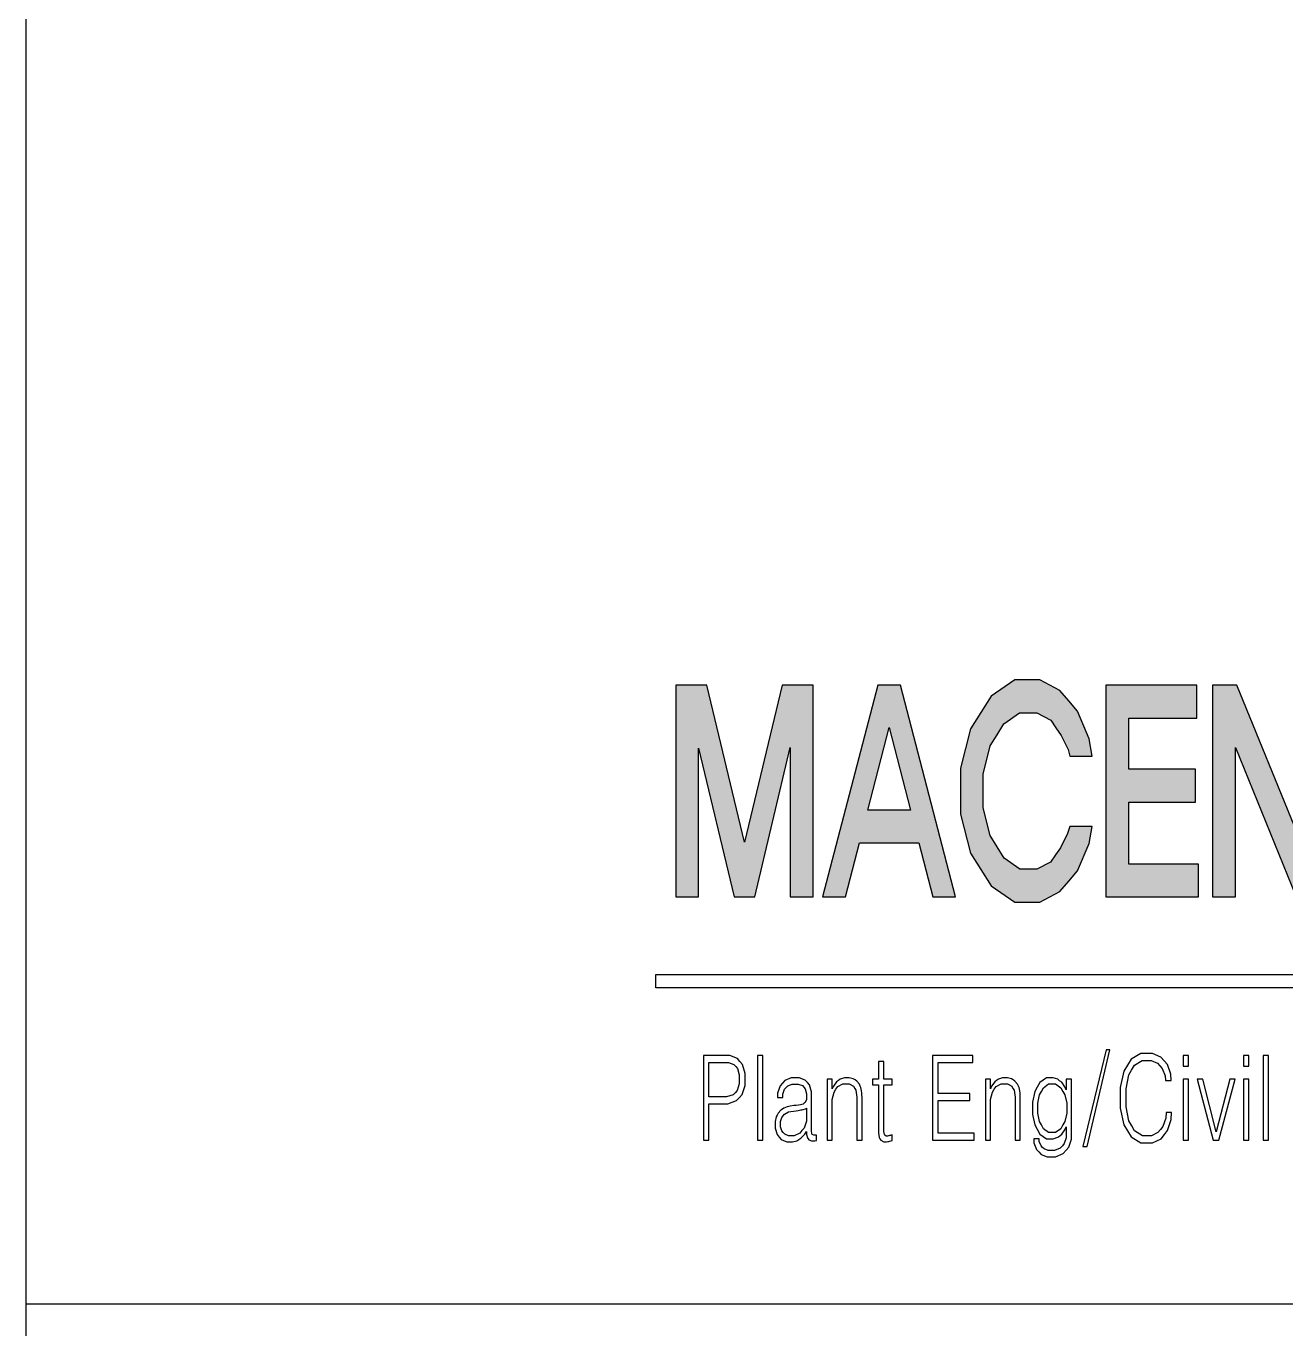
# Model space of a CAD drawing. Header units: millimetres. Extents: x 0 to 421, y -1 to 297.
# Drawn here: x 369.82 to 383.23, y 59.59 to 73.45 of the extents above; entities that cross this region are included whole.
import ezdxf

# ---------------------------------------------------------------- set-up
doc = ezdxf.new("R2010")
doc.units = ezdxf.units.MM
doc.header["$LTSCALE"] = 1000
doc.layers.get('0').update_dxf_attribs({"lineweight": 9})
for name, color, linetype in [('CI OUTLINE', 7, 'Continuous'), ('G-TITLE', 4, 'Continuous'), ('HEC_FRAME', 7, 'Continuous')]:
    doc.layers.add(name, color=color, linetype=linetype)

# ---------------------------------------------------------------- blocks, each defined once
blk = doc.blocks.new('HEC DWG-Form2014')
at = {"layer": 'HEC_FRAME', "color": 3, "linetype": 'Continuous'}
blk.add_lwpolyline([(740.524, 19.799), (740.524, 574.871)], dxfattribs=at)
at = {"layer": 'HEC_FRAME', "color": 6, "linetype": 'Continuous'}
blk.add_lwpolyline([(740.524, 119.862), (820.496, 119.862)], dxfattribs=at)
blk = doc.blocks.new('MAC_CI')
at = {"layer": 'CI OUTLINE', "true_color": 0x2a4492}
h = blk.add_hatch(color=177, dxfattribs=at)
h.dxf.hatch_style = 1
h.paths.add_polyline_path([(42.143, 6.242), (42.36, 5.407), (42.578, 5.061), (42.796, 4.715), (43.307, 4.369), (43.601, 4.369), (43.84, 4.369), (44.32, 4.682), (44.559, 4.994), (44.799, 5.306), (45.025, 6.287), (45.011, 6.957), (43.459, 6.957), (43.459, 6.259), (44.532, 6.259), (44.488, 6.049), (44.33, 5.646), (44.215, 5.453), (44.1, 5.26), (43.793, 5.067), (43.601, 5.067), (43.391, 5.067), (43.044, 5.317), (42.905, 5.567), (42.767, 5.818), (42.629, 6.4), (42.629, 6.732), (42.629, 7.058), (42.767, 7.637), (42.905, 7.89), (43.044, 8.144), (43.391, 8.397), (43.601, 8.397), (43.759, 8.397), (44.029, 8.256), (44.141, 8.116), (44.252, 7.975), (44.417, 7.654), (44.471, 7.474), (44.957, 7.474), (44.89, 7.84), (44.637, 8.428), (44.451, 8.65), (44.266, 8.872), (43.84, 9.094), (43.601, 9.094), (43.307, 9.094), (42.796, 8.748), (42.578, 8.402), (42.36, 8.057), (42.143, 7.221), (42.143, 6.732)])
h.paths.add_polyline_path([(69.507, 6.732), (69.507, 6.242), (69.719, 5.407), (69.931, 5.061), (70.142, 4.715), (70.648, 4.369), (70.942, 4.369), (71.239, 4.369), (71.746, 4.715), (71.956, 5.061), (72.166, 5.407), (72.376, 6.242), (72.376, 6.732), (72.376, 7.221), (72.166, 8.057), (71.956, 8.402), (71.746, 8.748), (71.239, 9.094), (70.942, 9.094), (70.648, 9.094), (70.142, 8.748), (69.931, 8.402), (69.719, 8.057), (69.507, 7.221)])
h.paths.add_polyline_path([(69.993, 7.075), (69.993, 6.732), (69.993, 6.388), (70.132, 5.8), (70.271, 5.556), (70.41, 5.311), (70.743, 5.067), (70.938, 5.067), (71.133, 5.067), (71.469, 5.311), (71.609, 5.556), (71.75, 5.8), (71.89, 6.388), (71.89, 6.732), (71.89, 7.075), (71.75, 7.663), (71.609, 7.908), (71.469, 8.152), (71.133, 8.397), (70.938, 8.397), (70.743, 8.397), (70.41, 8.152), (70.271, 7.908), (70.132, 7.663)], flags=16)
h.paths.add_polyline_path([(34.225, 6.732), (34.225, 6.242), (34.443, 5.407), (34.66, 5.061), (34.878, 4.715), (35.386, 4.369), (35.676, 4.369), (35.916, 4.369), (36.343, 4.592), (36.53, 4.814), (36.717, 5.036), (36.969, 5.618), (37.033, 5.978), (36.554, 5.978), (36.506, 5.826), (36.353, 5.522), (36.247, 5.371), (36.14, 5.219), (35.855, 5.067), (35.676, 5.067), (35.491, 5.067), (35.156, 5.305), (35.008, 5.544), (34.859, 5.783), (34.711, 6.377), (34.711, 6.732), (34.711, 7.093), (34.858, 7.69), (35.005, 7.925), (35.151, 8.161), (35.487, 8.397), (35.676, 8.397), (35.855, 8.397), (36.147, 8.237), (36.26, 8.076), (36.373, 7.916), (36.52, 7.615), (36.554, 7.474), (37.033, 7.474), (36.969, 7.84), (36.717, 8.428), (36.53, 8.65), (36.343, 8.872), (35.916, 9.094), (35.676, 9.094), (35.386, 9.094), (34.878, 8.748), (34.66, 8.402), (34.443, 8.057), (34.225, 7.221)])
h.paths.add_polyline_path([(66.497, 6.732), (66.497, 6.242), (66.714, 5.407), (66.932, 5.061), (67.15, 4.715), (67.658, 4.369), (67.948, 4.369), (68.188, 4.369), (68.615, 4.592), (68.802, 4.814), (68.989, 5.036), (69.241, 5.618), (69.305, 5.978), (68.825, 5.978), (68.778, 5.826), (68.625, 5.522), (68.518, 5.371), (68.412, 5.219), (68.127, 5.067), (67.948, 5.067), (67.762, 5.067), (67.428, 5.305), (67.28, 5.544), (67.131, 5.783), (66.983, 6.377), (66.983, 6.732), (66.983, 7.093), (67.13, 7.69), (67.276, 7.925), (67.423, 8.161), (67.759, 8.397), (67.948, 8.397), (68.127, 8.397), (68.419, 8.237), (68.532, 8.076), (68.645, 7.916), (68.792, 7.615), (68.825, 7.474), (69.305, 7.474), (69.241, 7.84), (68.989, 8.428), (68.802, 8.65), (68.615, 8.872), (68.188, 9.094), (67.948, 9.094), (67.658, 9.094), (67.15, 8.748), (66.932, 8.402), (66.714, 8.057), (66.497, 7.221)])
h.paths.add_polyline_path([(28.17, 4.482), (28.17, 8.982), (28.83, 8.982), (29.632, 5.641), (30.434, 8.982), (31.093, 8.982), (31.093, 4.482), (30.607, 4.482), (30.607, 7.654), (29.852, 4.482), (29.411, 4.482), (28.656, 7.643), (28.656, 4.482)])
h.paths.add_polyline_path([(31.295, 4.482), (32.47, 8.982), (32.949, 8.982), (34.124, 4.482), (33.638, 4.482), (33.341, 5.629), (32.078, 5.629), (31.781, 4.482)])
h.paths.add_polyline_path([(32.254, 6.327), (32.713, 8.082), (33.165, 6.327)], flags=16)
h.paths.add_polyline_path([(46.557, 4.482), (47.732, 8.982), (48.211, 8.982), (49.385, 4.482), (48.899, 4.482), (48.602, 5.629), (47.34, 5.629), (47.043, 4.482)])
h.paths.add_polyline_path([(47.516, 6.327), (47.975, 8.082), (48.427, 6.327)], flags=16)
h.paths.add_polyline_path([(78.545, 4.482), (78.545, 8.982), (79.72, 8.982), (79.882, 8.982), (80.275, 8.734), (80.506, 8.487), (80.738, 8.239), (80.969, 7.362), (80.969, 6.732), (80.969, 6.102), (80.743, 5.224), (80.516, 4.977), (80.29, 4.729), (79.892, 4.482), (79.72, 4.482)])
h.paths.add_polyline_path([(79.031, 5.179), (79.031, 8.284), (79.524, 8.284), (79.733, 8.284), (80.078, 8.071), (80.213, 7.857), (80.348, 7.643), (80.483, 7.075), (80.483, 6.721), (80.483, 6.361), (80.348, 5.795), (80.213, 5.59), (80.078, 5.385), (79.733, 5.179), (79.524, 5.179)], flags=16)
h.paths.add_polyline_path([(39.591, 4.482), (39.591, 8.982), (40.111, 8.982), (41.407, 5.809), (41.407, 8.982), (41.893, 8.982), (41.893, 4.482), (41.373, 4.482), (40.077, 7.654), (40.077, 4.482)])
h.paths.add_polyline_path([(76.19, 8.982), (76.19, 8.284), (77.006, 8.284), (77.006, 4.482), (77.492, 4.482), (77.492, 8.284), (78.309, 8.284), (78.309, 8.982)])
h.paths.add_polyline_path([(53.179, 8.982), (53.179, 4.482), (53.665, 4.482), (53.665, 6.33), (53.665, 6.476), (53.743, 6.747), (53.822, 6.874), (53.901, 7), (54.09, 7.126), (54.202, 7.126), (54.316, 7.126), (54.508, 6.994), (54.584, 6.862), (54.661, 6.731), (54.738, 6.465), (54.738, 6.33), (54.738, 4.482), (55.224, 4.482), (55.224, 6.563), (55.224, 6.799), (55.104, 7.232), (54.985, 7.429), (54.865, 7.626), (54.569, 7.823), (54.394, 7.823), (54.218, 7.823), (53.948, 7.688), (53.854, 7.553), (53.759, 7.418), (53.665, 7.283), (53.665, 8.982)])
h.paths.add_polyline_path([(37.323, 4.482), (37.323, 8.982), (39.26, 8.982), (39.26, 8.284), (37.809, 8.284), (37.809, 7.193), (39.227, 7.193), (39.227, 6.496), (37.809, 6.496), (37.809, 5.179), (39.294, 5.179), (39.294, 4.482)])
h.paths.add_polyline_path([(74.077, 4.482), (74.077, 8.982), (74.563, 8.982), (74.563, 5.179), (76.014, 5.179), (76.014, 4.482)])
h.paths.add_polyline_path([(57.634, 6.456), (57.634, 6.102), (57.634, 5.742), (57.786, 5.129), (57.938, 4.876), (58.09, 4.622), (58.457, 4.369), (58.673, 4.369), (58.852, 4.369), (59.154, 4.527), (59.278, 4.684), (59.401, 4.842), (59.581, 5.258), (59.639, 5.517), (59.186, 5.517), (59.163, 5.448), (59.072, 5.302), (59.004, 5.223), (58.937, 5.145), (58.771, 5.067), (58.673, 5.067), (58.549, 5.067), (58.344, 5.176), (58.265, 5.285), (58.186, 5.394), (58.083, 5.651), (58.059, 5.798), (59.699, 5.798), (59.73, 6.304), (59.578, 7.064), (59.396, 7.317), (59.213, 7.57), (58.852, 7.823), (58.673, 7.823), (58.457, 7.823), (58.09, 7.57), (57.938, 7.317), (57.786, 7.064)])
h.paths.add_polyline_path([(58.086, 6.496), (58.123, 6.628), (58.236, 6.851), (58.312, 6.943), (58.388, 7.034), (58.569, 7.126), (58.673, 7.126), (58.771, 7.126), (58.954, 7.042), (59.038, 6.958), (59.122, 6.874), (59.234, 6.643), (59.261, 6.496)], flags=16)
h.paths.add_polyline_path([(59.868, 6.102), (59.868, 5.742), (60.02, 5.129), (60.172, 4.876), (60.324, 4.622), (60.692, 4.369), (60.908, 4.369), (61.087, 4.369), (61.399, 4.541), (61.532, 4.712), (61.665, 4.884), (61.843, 5.314), (61.886, 5.573), (61.448, 5.573), (61.414, 5.485), (61.314, 5.314), (61.249, 5.232), (61.183, 5.149), (61.012, 5.067), (60.908, 5.067), (60.796, 5.067), (60.585, 5.206), (60.486, 5.345), (60.386, 5.484), (60.287, 5.862), (60.287, 6.102), (60.287, 6.336), (60.386, 6.708), (60.486, 6.847), (60.585, 6.986), (60.796, 7.126), (60.908, 7.126), (61.012, 7.126), (61.183, 7.041), (61.249, 6.957), (61.314, 6.872), (61.414, 6.698), (61.448, 6.608), (61.886, 6.608), (61.843, 6.873), (61.665, 7.309), (61.532, 7.48), (61.399, 7.652), (61.087, 7.823), (60.908, 7.823), (60.692, 7.823), (60.324, 7.57), (60.172, 7.317), (60.02, 7.064), (59.868, 6.456)])
h.paths.add_polyline_path([(50.931, 6.102), (50.931, 5.742), (51.083, 5.129), (51.235, 4.876), (51.387, 4.622), (51.755, 4.369), (51.971, 4.369), (52.15, 4.369), (52.462, 4.541), (52.595, 4.712), (52.728, 4.884), (52.906, 5.314), (52.949, 5.573), (52.511, 5.573), (52.477, 5.485), (52.377, 5.314), (52.312, 5.232), (52.246, 5.149), (52.075, 5.067), (51.971, 5.067), (51.859, 5.067), (51.648, 5.206), (51.549, 5.345), (51.449, 5.484), (51.35, 5.862), (51.35, 6.102), (51.35, 6.336), (51.449, 6.708), (51.549, 6.847), (51.648, 6.986), (51.859, 7.126), (51.971, 7.126), (52.075, 7.126), (52.246, 7.041), (52.312, 6.957), (52.377, 6.872), (52.477, 6.698), (52.511, 6.608), (52.949, 6.608), (52.906, 6.873), (52.728, 7.309), (52.595, 7.48), (52.462, 7.652), (52.15, 7.823), (51.971, 7.823), (51.755, 7.823), (51.387, 7.57), (51.235, 7.317), (51.083, 7.064), (50.931, 6.456)])
h.paths.add_polyline_path([(56.176, 7.711), (56.176, 7.137), (56.567, 7.137), (56.567, 4.482), (57.053, 4.482), (57.053, 7.137), (57.445, 7.137), (57.445, 7.711), (57.053, 7.711), (57.053, 8.982), (56.567, 8.982), (56.567, 7.711)])
h.paths.add_polyline_path([(62.008, 7.711), (62.008, 7.137), (62.399, 7.137), (62.399, 4.482), (62.885, 4.482), (62.885, 7.137), (63.277, 7.137), (63.277, 7.711), (62.885, 7.711), (62.885, 8.982), (62.399, 8.982), (62.399, 7.711)])
h.paths.add_polyline_path([(63.378, 5.517), (63.378, 5.348), (63.475, 4.977), (63.572, 4.774), (63.669, 4.572), (63.967, 4.369), (64.168, 4.369), (64.348, 4.369), (64.634, 4.526), (64.74, 4.682), (64.845, 4.839), (64.951, 5.193), (64.951, 5.391), (64.951, 5.616), (64.847, 5.94), (64.742, 6.038), (64.638, 6.137), (64.438, 6.291), (64.343, 6.346), (64.276, 6.384), (64.134, 6.478), (64.06, 6.533), (63.986, 6.587), (63.908, 6.697), (63.905, 6.752), (63.898, 6.829), (63.93, 6.961), (63.969, 7.016), (64.008, 7.071), (64.114, 7.126), (64.181, 7.126), (64.252, 7.12), (64.359, 7.041), (64.394, 6.968), (64.43, 6.895), (64.465, 6.743), (64.465, 6.664), (64.951, 6.664), (64.951, 6.811), (64.864, 7.173), (64.778, 7.39), (64.691, 7.607), (64.401, 7.823), (64.196, 7.823), (64.041, 7.823), (63.779, 7.68), (63.672, 7.538), (63.566, 7.395), (63.459, 7.049), (63.459, 6.846), (63.459, 6.604), (63.599, 6.266), (63.738, 6.17), (63.877, 6.074), (64.124, 5.907), (64.231, 5.836), (64.29, 5.803), (64.389, 5.726), (64.428, 5.682), (64.468, 5.638), (64.511, 5.534), (64.515, 5.473), (64.522, 5.402), (64.486, 5.264), (64.442, 5.199), (64.399, 5.133), (64.276, 5.067), (64.196, 5.067), (64.113, 5.067), (63.989, 5.14), (63.947, 5.214), (63.906, 5.287), (63.864, 5.439), (63.864, 5.517)])
h.paths.add_polyline_path([(49.554, 7.711), (49.554, 4.482), (50.04, 4.482), (50.04, 6.338), (50.04, 6.383), (50.071, 6.552), (50.101, 6.676), (50.131, 6.799), (50.246, 7.002), (50.33, 7.081), (50.401, 7.148), (50.545, 7.207), (50.617, 7.199), (50.69, 7.19), (50.762, 7.182), (50.762, 7.778), (50.695, 7.795), (50.627, 7.812), (50.56, 7.829), (50.405, 7.767), (50.317, 7.688), (50.249, 7.626), (50.15, 7.497), (50.118, 7.429), (50.086, 7.362), (50.047, 7.272), (50.04, 7.249), (50.04, 7.711)])
h.paths.add_polyline_path([(55.501, 7.598), (55.501, 4.482), (55.987, 4.482), (55.987, 7.598)])
h.paths.add_polyline_path([(73.22, 3.964), (73.375, 5.461), (73.8, 5.461), (73.49, 3.964)])
h.paths.add_polyline_path([(55.501, 8.982), (55.501, 8.284), (55.987, 8.284), (55.987, 8.982)])
h.paths.add_polyline_path([(72.653, 5.179), (72.653, 4.482), (73.085, 4.482), (73.085, 5.179)])
at = {"layer": 'CI OUTLINE', "color": 177, "true_color": 0x2a4492}
for points in [[(28.17, 4.482), (28.656, 4.482), (28.656, 7.643), (29.411, 4.482), (29.852, 4.482), (30.607, 7.654), (30.607, 4.482), (31.093, 4.482), (31.093, 8.982), (30.434, 8.982), (29.632, 5.641), (28.83, 8.982), (28.17, 8.982)], [(31.295, 4.482), (31.781, 4.482), (32.078, 5.629), (33.341, 5.629), (33.638, 4.482), (34.124, 4.482), (32.949, 8.982), (32.47, 8.982)], [(37.033, 7.474), (36.969, 7.84), (36.717, 8.428), (36.53, 8.65), (36.343, 8.872), (35.916, 9.094), (35.676, 9.094), (35.386, 9.094), (34.878, 8.748), (34.66, 8.402), (34.443, 8.057), (34.225, 7.221), (34.225, 6.732), (34.225, 6.242), (34.443, 5.407), (34.66, 5.061), (34.878, 4.715), (35.386, 4.369), (35.676, 4.369), (35.916, 4.369), (36.343, 4.592), (36.53, 4.814), (36.717, 5.036), (36.969, 5.618), (37.033, 5.978), (36.554, 5.978), (36.506, 5.826), (36.353, 5.522), (36.247, 5.371), (36.14, 5.219), (35.855, 5.067), (35.676, 5.067), (35.491, 5.067), (35.156, 5.305), (35.008, 5.544), (34.859, 5.783), (34.711, 6.377), (34.711, 6.732), (34.711, 7.093), (34.858, 7.69), (35.005, 7.925), (35.151, 8.161), (35.487, 8.397), (35.676, 8.397), (35.855, 8.397), (36.147, 8.237), (36.26, 8.076), (36.373, 7.916), (36.52, 7.615), (36.554, 7.474)], [(37.323, 4.482), (39.294, 4.482), (39.294, 5.179), (37.809, 5.179), (37.809, 6.496), (39.227, 6.496), (39.227, 7.193), (37.809, 7.193), (37.809, 8.284), (39.26, 8.284), (39.26, 8.982), (37.323, 8.982)], [(39.591, 4.482), (40.077, 4.482), (40.077, 7.654), (41.373, 4.482), (41.893, 4.482), (41.893, 8.982), (41.407, 8.982), (41.407, 5.809), (40.111, 8.982), (39.591, 8.982)], [(33.165, 6.327), (32.254, 6.327), (32.713, 8.082)], [(27.749, 2.83), (81.291, 2.83), (81.291, 2.542), (27.749, 2.542)], [(37.324, 1.229), (36.832, -0.83), (36.921, -0.83), (37.409, 1.229)], [(38.602, -0.109), (38.595, -0.224), (38.535, -0.403), (38.483, -0.468), (38.43, -0.534), (38.29, -0.6), (38.203, -0.6), (38.098, -0.6), (37.932, -0.495), (37.871, -0.39), (37.811, -0.283), (37.75, 0.017), (37.75, 0.208), (37.75, 0.399), (37.81, 0.693), (37.869, 0.797), (37.929, 0.898), (38.095, 1), (38.201, 1), (38.283, 1), (38.417, 0.944), (38.468, 0.887), (38.52, 0.831), (38.581, 0.676), (38.59, 0.577), (38.709, 0.577), (38.703, 0.707), (38.629, 0.914), (38.561, 0.992), (38.492, 1.071), (38.312, 1.149), (38.201, 1.149), (38.068, 1.149), (37.859, 1.025), (37.782, 0.902), (37.704, 0.776), (37.625, 0.428), (37.625, 0.206), (37.625, -0.018), (37.703, -0.368), (37.78, -0.495), (37.856, -0.622), (38.065, -0.749), (38.197, -0.749), (38.313, -0.749), (38.498, -0.664), (38.566, -0.578), (38.635, -0.493), (38.712, -0.258), (38.72, -0.109)], [(28.757, -0.698), (28.876, -0.698), (28.876, 0.081), (29.156, 0.081), (29.278, 0.081), (29.462, 0.146), (29.524, 0.211), (29.584, 0.275), (29.645, 0.467), (29.645, 0.595), (29.645, 0.723), (29.59, 0.914), (29.536, 0.977), (29.483, 1.041), (29.321, 1.105), (29.213, 1.105), (28.757, 1.105)], [(28.876, 0.23), (28.876, 0.956), (29.21, 0.956), (29.289, 0.956), (29.407, 0.913), (29.445, 0.87), (29.483, 0.827), (29.522, 0.692), (29.522, 0.6), (29.522, 0.501), (29.476, 0.358), (29.431, 0.314), (29.388, 0.272), (29.252, 0.23), (29.158, 0.23)], [(29.912, -0.698), (30.021, -0.698), (30.021, 1.105), (29.912, 1.105)], [(32.596, 0.975), (32.487, 0.975), (32.487, 0.602), (32.358, 0.602), (32.358, 0.479), (32.487, 0.479), (32.487, -0.468), (32.487, -0.538), (32.501, -0.635), (32.515, -0.664), (32.532, -0.697), (32.594, -0.729), (32.638, -0.729), (32.653, -0.729), (32.685, -0.726), (32.701, -0.722), (32.717, -0.718), (32.752, -0.708), (32.772, -0.7), (32.772, -0.583), (32.754, -0.588), (32.738, -0.593), (32.714, -0.599), (32.706, -0.6), (32.694, -0.604), (32.675, -0.607), (32.667, -0.607), (32.645, -0.607), (32.615, -0.589), (32.608, -0.571), (32.602, -0.556), (32.596, -0.505), (32.596, -0.468), (32.596, 0.479), (32.772, 0.479), (32.772, 0.602), (32.596, 0.602)], [(33.633, -0.698), (34.516, -0.698), (34.516, -0.549), (33.753, -0.549), (33.753, 0.152), (34.43, 0.152), (34.43, 0.301), (33.753, 0.301), (33.753, 0.956), (34.494, 0.956), (34.494, 1.105), (33.633, 1.105)], [(38.969, 0.878), (39.078, 0.878), (39.078, 1.105), (38.969, 1.105)], [(40.253, 0.878), (40.362, 0.878), (40.362, 1.105), (40.253, 1.105)], [(40.67, -0.698), (40.779, -0.698), (40.779, 1.105), (40.67, 1.105)], [(30.953, -0.512), (30.953, -0.532), (30.953, -0.576), (30.97, -0.643), (30.987, -0.666), (31.004, -0.689), (31.055, -0.712), (31.089, -0.712), (31.096, -0.712), (31.111, -0.711), (31.119, -0.71), (31.131, -0.708), (31.155, -0.703), (31.167, -0.7), (31.167, -0.588), (31.128, -0.588), (31.105, -0.588), (31.075, -0.573), (31.068, -0.559), (31.063, -0.549), (31.059, -0.505), (31.059, -0.471), (31.059, 0.238), (31.059, 0.335), (31.014, 0.483), (30.97, 0.533), (30.926, 0.582), (30.797, 0.631), (30.713, 0.631), (30.626, 0.631), (30.489, 0.573), (30.438, 0.516), (30.388, 0.46), (30.337, 0.307), (30.337, 0.211), (30.445, 0.211), (30.447, 0.283), (30.483, 0.392), (30.517, 0.428), (30.551, 0.464), (30.649, 0.499), (30.713, 0.499), (30.776, 0.499), (30.867, 0.465), (30.895, 0.431), (30.921, 0.399), (30.948, 0.291), (30.948, 0.216), (30.948, 0.171), (30.924, 0.107), (30.9, 0.089), (30.882, 0.074), (30.823, 0.055), (30.782, 0.05), (30.732, 0.045), (30.681, 0.04), (30.604, 0.029), (30.579, 0.023), (30.539, 0.014), (30.47, -0.014), (30.442, -0.033), (30.403, -0.055), (30.346, -0.119), (30.328, -0.16), (30.308, -0.202), (30.288, -0.301), (30.288, -0.358), (30.288, -0.443), (30.33, -0.578), (30.372, -0.629), (30.415, -0.682), (30.53, -0.734), (30.602, -0.734), (30.652, -0.734), (30.746, -0.706), (30.789, -0.678), (30.833, -0.65), (30.915, -0.567), (30.953, -0.512)], [(31.392, -0.698), (31.501, -0.698), (31.501, 0.067), (31.501, 0.168), (31.54, 0.328), (31.579, 0.387), (31.619, 0.444), (31.724, 0.501), (31.79, 0.501), (31.859, 0.501), (31.954, 0.454), (31.979, 0.406), (32.002, 0.365), (32.025, 0.218), (32.025, 0.113), (32.025, -0.698), (32.134, -0.698), (32.134, 0.13), (32.134, 0.192), (32.131, 0.284), (32.128, 0.313), (32.124, 0.355), (32.108, 0.423), (32.096, 0.45), (32.077, 0.494), (32.021, 0.563), (31.984, 0.587), (31.947, 0.61), (31.86, 0.633), (31.811, 0.633), (31.759, 0.633), (31.668, 0.604), (31.629, 0.575), (31.59, 0.544), (31.525, 0.454), (31.499, 0.394), (31.499, 0.602), (31.392, 0.602)], [(34.758, -0.698), (34.867, -0.698), (34.867, 0.067), (34.867, 0.168), (34.906, 0.328), (34.945, 0.387), (34.985, 0.444), (35.09, 0.501), (35.156, 0.501), (35.225, 0.501), (35.32, 0.454), (35.345, 0.406), (35.368, 0.365), (35.391, 0.218), (35.391, 0.113), (35.391, -0.698), (35.5, -0.698), (35.5, 0.13), (35.5, 0.192), (35.497, 0.284), (35.495, 0.313), (35.49, 0.355), (35.474, 0.423), (35.462, 0.45), (35.443, 0.494), (35.387, 0.563), (35.35, 0.587), (35.313, 0.61), (35.226, 0.633), (35.177, 0.633), (35.125, 0.633), (35.035, 0.604), (34.995, 0.575), (34.956, 0.544), (34.891, 0.454), (34.865, 0.394), (34.865, 0.602), (34.758, 0.602)], [(36.589, 0.602), (36.479, 0.602), (36.479, 0.377), (36.451, 0.44), (36.381, 0.537), (36.338, 0.57), (36.296, 0.602), (36.201, 0.633), (36.149, 0.633), (36.06, 0.633), (35.914, 0.532), (35.858, 0.431), (35.807, 0.339), (35.757, 0.114), (35.757, -0.019), (35.757, -0.149), (35.807, -0.372), (35.858, -0.463), (35.914, -0.565), (36.06, -0.666), (36.149, -0.666), (36.202, -0.666), (36.298, -0.633), (36.34, -0.6), (36.382, -0.567), (36.451, -0.472), (36.479, -0.41), (36.479, -0.568), (36.479, -0.643), (36.437, -0.765), (36.395, -0.813), (36.349, -0.864), (36.225, -0.915), (36.145, -0.915), (36.094, -0.915), (36.009, -0.882), (35.976, -0.849), (35.942, -0.817), (35.905, -0.727), (35.901, -0.668), (35.787, -0.668), (35.791, -0.755), (35.846, -0.893), (35.896, -0.944), (35.947, -0.997), (36.072, -1.049), (36.147, -1.049), (36.252, -1.049), (36.416, -0.98), (36.475, -0.91), (36.532, -0.845), (36.589, -0.672), (36.589, -0.563)], [(38.969, -0.698), (39.078, -0.698), (39.078, 0.602), (38.969, 0.602)], [(39.604, -0.698), (39.725, -0.698), (40.069, 0.602), (39.957, 0.602), (39.67, -0.515), (39.383, 0.602), (39.264, 0.602)], [(40.253, -0.698), (40.362, -0.698), (40.362, 0.602), (40.253, 0.602)], [(36.172, 0.501), (36.247, 0.501), (36.365, 0.421), (36.409, 0.34), (36.449, 0.268), (36.489, 0.09), (36.489, -0.016), (36.489, -0.121), (36.449, -0.298), (36.409, -0.37), (36.365, -0.451), (36.247, -0.532), (36.172, -0.532), (36.104, -0.532), (35.993, -0.451), (35.949, -0.37), (35.91, -0.298), (35.871, -0.121), (35.871, -0.016), (35.871, 0.09), (35.91, 0.268), (35.949, 0.34), (35.993, 0.421), (36.104, 0.501), (36.172, 0.501)], [(30.948, -0.016), (30.948, -0.2), (30.948, -0.291), (30.902, -0.438), (30.855, -0.493), (30.81, -0.546), (30.691, -0.6), (30.617, -0.6), (30.567, -0.6), (30.487, -0.566), (30.458, -0.532), (30.429, -0.497), (30.401, -0.408), (30.401, -0.353), (30.401, -0.301), (30.428, -0.214), (30.454, -0.18), (30.484, -0.142), (30.567, -0.096), (30.62, -0.087), (30.731, -0.068), (30.773, -0.063), (30.832, -0.053), (30.85, -0.048), (30.88, -0.042), (30.929, -0.026), (30.948, -0.016)]]:
    blk.add_lwpolyline(points, close=True, dxfattribs=at)

msp = doc.modelspace()

# ---------------------------------------------------------------- block references
at = {"xscale": 0.4994054696789535, "yscale": 0.4994054696789535, "zscale": 0.4994054696789535}
msp.add_blockref('HEC DWG-Form2014', (0, 0), dxfattribs=at)
at = {"layer": 'G-TITLE', "xscale": 0.5, "yscale": 0.5, "zscale": 0.5}
msp.add_blockref('MAC_CI', (362.649, 61.948), dxfattribs=at)

doc.saveas('drawing.dxf')
